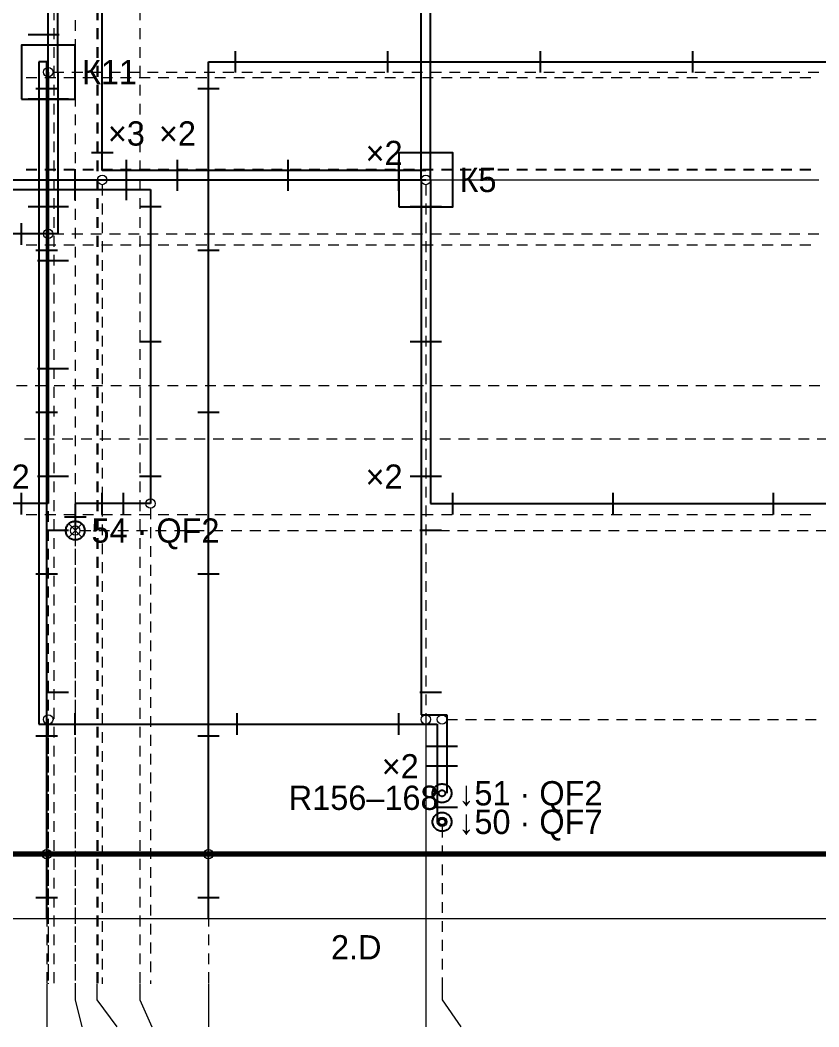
# Paper-space layout '09 Розгортки (продовження)' of a CAD drawing. Header units: millimetres. Extents: x 0 to 841, y 0 to 594.
# Drawn here: x 187.1 to 246.4, y 396.1 to 470.7 of the extents above; entities that cross this region are included whole.
import ezdxf
from ezdxf.enums import TextEntityAlignment as Align

# ---------------------------------------------------------------- set-up
doc = ezdxf.new("R2010")
doc.units = ezdxf.units.MM
doc.linetypes.add('E_CABLE_DASH', pattern=[225, 150, -75])
for name, color, linetype in [('E-ELEV', 7, 'Continuous'), ('M-FIX', 7, 'Continuous'), ('W-BOX', 1, 'Continuous'), ('W-CABLE-LIGHT', 1, 'E_CABLE_DASH'), ('W-CABLE-SOCKET', 1, 'E_CABLE_DASH')]:
    doc.layers.add(name, color=color, linetype=linetype)
doc.styles.add('PLEX_LIGHT', font='IBMPlexSans-Light.ttf')

psp = doc.layouts.new('09 Розгортки (продовження)')

# ---------------------------------------------------------------- linework, layer by layer
at = {"layer": 'E-ELEV', "lineweight": 13, "true_color": 0xd9d3c8}
for p, q in [((189.624, 471.513), (189.624, 470.713)), ((192.824, 471.513), (192.824, 470.713)), ((192.904, 471.513), (192.904, 470.713)), ((196.024, 471.513), (196.024, 470.713)), ((191.224, 470.713), (191.224, 469.913)), ((189.624, 470.113), (189.624, 469.313)), ((192.824, 470.113), (192.824, 469.313)), ((192.904, 470.113), (192.904, 469.313)), ((196.024, 470.113), (196.024, 469.313)), ((191.224, 469.313), (191.224, 468.513)), ((189.624, 468.713), (189.624, 467.913)), ((192.824, 468.713), (192.824, 467.913)), ((192.904, 468.713), (192.904, 467.913)), ((196.024, 468.713), (196.024, 467.913)), ((189.624, 467.313), (189.624, 466.513)), ((191.224, 467.913), (191.224, 467.113)), ((192.824, 467.313), (192.824, 466.513)), ((192.904, 467.313), (192.904, 466.513)), ((196.024, 467.313), (196.024, 466.513)), ((189.574, 466.863), (190.374, 466.863)), ((190.974, 466.863), (191.774, 466.863)), ((192.374, 466.863), (193.174, 466.863)), ((193.774, 466.863), (194.574, 466.863)), ((195.174, 466.863), (195.974, 466.863)), ((196.574, 466.863), (197.374, 466.863)), ((197.974, 466.863), (198.774, 466.863)), ((199.374, 466.863), (200.174, 466.863)), ((200.774, 466.863), (201.574, 466.863)), ((202.174, 466.863), (202.974, 466.863)), ((203.574, 466.863), (204.374, 466.863)), ((204.974, 466.863), (205.774, 466.863)), ((206.374, 466.863), (207.174, 466.863)), ((207.774, 466.863), (208.574, 466.863)), ((209.174, 466.863), (209.974, 466.863)), ((210.574, 466.863), (211.374, 466.863)), ((211.974, 466.863), (212.774, 466.863)), ((213.374, 466.863), (214.174, 466.863)), ((214.774, 466.863), (215.574, 466.863)), ((216.174, 466.863), (216.974, 466.863)), ((217.574, 466.863), (218.374, 466.863)), ((218.974, 466.863), (219.774, 466.863)), ((220.374, 466.863), (221.174, 466.863)), ((221.774, 466.863), (222.574, 466.863)), ((223.174, 466.863), (223.974, 466.863)), ((224.574, 466.863), (225.374, 466.863)), ((225.974, 466.863), (226.774, 466.863)), ((227.374, 466.863), (228.174, 466.863)), ((228.774, 466.863), (229.574, 466.863)), ((230.174, 466.863), (230.974, 466.863)), ((231.574, 466.863), (232.374, 466.863)), ((232.974, 466.863), (233.774, 466.863)), ((234.374, 466.863), (235.174, 466.863)), ((235.774, 466.863), (236.574, 466.863)), ((237.174, 466.863), (237.974, 466.863)), ((238.574, 466.863), (239.374, 466.863)), ((239.974, 466.863), (240.774, 466.863)), ((241.374, 466.863), (242.174, 466.863)), ((242.774, 466.863), (243.574, 466.863)), ((244.174, 466.863), (244.974, 466.863)), ((245.574, 466.863), (246.374, 466.863)), ((187.574, 466.463), (188.374, 466.463)), ((188.974, 466.463), (189.774, 466.463)), ((189.224, 466.513), (189.224, 465.713)), ((189.624, 465.913), (189.624, 465.113)), ((190.374, 466.463), (191.174, 466.463)), ((191.224, 466.513), (191.224, 465.713)), ((191.774, 466.463), (192.574, 466.463)), ((192.824, 465.913), (192.824, 465.113)), ((192.904, 465.913), (192.904, 465.113)), ((193.174, 466.463), (193.974, 466.463)), ((194.574, 466.463), (195.374, 466.463)), ((195.974, 466.463), (196.774, 466.463)), ((196.024, 465.913), (196.024, 465.113)), ((197.374, 466.463), (198.174, 466.463)), ((198.774, 466.463), (199.574, 466.463)), ((200.174, 466.463), (200.974, 466.463)), ((201.574, 466.463), (202.374, 466.463)), ((202.974, 466.463), (203.774, 466.463)), ((204.374, 466.463), (205.174, 466.463)), ((205.774, 466.463), (206.574, 466.463)), ((207.174, 466.463), (207.974, 466.463)), ((208.574, 466.463), (209.374, 466.463)), ((209.974, 466.463), (210.774, 466.463)), ((211.374, 466.463), (212.174, 466.463)), ((212.774, 466.463), (213.574, 466.463)), ((214.174, 466.463), (214.974, 466.463)), ((215.574, 466.463), (216.374, 466.463)), ((216.974, 466.463), (217.774, 466.463)), ((218.374, 466.463), (219.174, 466.463)), ((219.774, 466.463), (220.574, 466.463)), ((221.174, 466.463), (221.974, 466.463)), ((222.574, 466.463), (223.374, 466.463)), ((223.974, 466.463), (224.774, 466.463)), ((225.374, 466.463), (226.174, 466.463)), ((226.774, 466.463), (227.574, 466.463)), ((228.174, 466.463), (228.974, 466.463)), ((229.574, 466.463), (230.374, 466.463)), ((230.974, 466.463), (231.774, 466.463)), ((232.374, 466.463), (233.174, 466.463)), ((233.774, 466.463), (234.574, 466.463)), ((235.174, 466.463), (235.974, 466.463)), ((236.574, 466.463), (237.374, 466.463)), ((237.974, 466.463), (238.774, 466.463)), ((239.374, 466.463), (240.174, 466.463)), ((240.774, 466.463), (241.574, 466.463)), ((242.174, 466.463), (242.974, 466.463)), ((243.574, 466.463), (244.374, 466.463)), ((244.974, 466.463), (245.774, 466.463)), ((189.224, 465.113), (189.224, 464.313)), ((191.224, 465.113), (191.224, 464.313)), ((189.624, 464.513), (189.624, 463.713)), ((192.824, 464.513), (192.824, 463.713)), ((192.904, 464.513), (192.904, 463.713)), ((196.024, 464.513), (196.024, 463.713)), ((189.224, 463.713), (189.224, 462.913)), ((191.224, 463.713), (191.224, 462.913)), ((189.624, 463.113), (189.624, 462.313)), ((192.824, 463.113), (192.824, 462.313)), ((192.904, 463.113), (192.904, 462.313)), ((196.024, 463.113), (196.024, 462.313)), ((189.224, 462.313), (189.224, 461.513)), ((191.224, 462.313), (191.224, 461.513)), ((189.624, 461.713), (189.624, 460.913)), ((192.824, 461.713), (192.824, 460.913)), ((192.904, 461.713), (192.904, 460.913)), ((196.024, 461.713), (196.024, 460.913)), ((189.224, 460.913), (189.224, 460.113)), ((191.224, 460.913), (191.224, 460.113)), ((189.624, 460.313), (189.624, 459.513)), ((192.824, 460.313), (192.824, 459.513)), ((192.904, 460.313), (192.904, 459.513)), ((196.024, 460.313), (196.024, 459.513)), ((187.574, 459.663), (188.374, 459.663)), ((187.574, 459.623), (188.374, 459.623)), ((188.974, 459.663), (189.774, 459.663)), ((188.974, 459.623), (189.774, 459.623)), ((189.224, 459.513), (189.224, 458.713)), ((190.374, 459.663), (191.174, 459.663)), ((190.374, 459.623), (191.174, 459.623)), ((191.224, 459.513), (191.224, 458.713)), ((191.774, 459.663), (192.574, 459.663)), ((191.774, 459.623), (192.574, 459.623)), ((193.174, 459.663), (193.974, 459.663)), ((193.174, 459.623), (193.974, 459.623)), ((194.574, 459.663), (195.374, 459.663)), ((194.574, 459.623), (195.374, 459.623)), ((195.974, 459.663), (196.774, 459.663)), ((195.974, 459.623), (196.774, 459.623)), ((197.374, 459.663), (198.174, 459.663)), ((197.374, 459.623), (198.174, 459.623)), ((198.774, 459.663), (199.574, 459.663)), ((198.774, 459.623), (199.574, 459.623)), ((200.174, 459.663), (200.974, 459.663)), ((200.174, 459.623), (200.974, 459.623)), ((201.574, 459.663), (202.374, 459.663)), ((201.574, 459.623), (202.374, 459.623)), ((202.974, 459.663), (203.774, 459.663)), ((202.974, 459.623), (203.774, 459.623)), ((204.374, 459.663), (205.174, 459.663)), ((204.374, 459.623), (205.174, 459.623)), ((205.774, 459.663), (206.574, 459.663)), ((205.774, 459.623), (206.574, 459.623)), ((207.174, 459.663), (207.974, 459.663)), ((207.174, 459.623), (207.974, 459.623)), ((208.574, 459.663), (209.374, 459.663)), ((208.574, 459.623), (209.374, 459.623)), ((209.974, 459.663), (210.774, 459.663)), ((209.974, 459.623), (210.774, 459.623)), ((211.374, 459.663), (212.174, 459.663)), ((211.374, 459.623), (212.174, 459.623)), ((212.774, 459.663), (213.574, 459.663)), ((212.774, 459.623), (213.574, 459.623)), ((214.174, 459.663), (214.974, 459.663)), ((214.174, 459.623), (214.974, 459.623)), ((215.574, 459.663), (216.374, 459.663)), ((215.574, 459.623), (216.374, 459.623)), ((216.974, 459.663), (217.774, 459.663)), ((216.974, 459.623), (217.774, 459.623)), ((218.374, 459.663), (219.174, 459.663)), ((218.374, 459.623), (219.174, 459.623)), ((219.774, 459.663), (220.574, 459.663)), ((219.774, 459.623), (220.574, 459.623)), ((221.174, 459.663), (221.974, 459.663)), ((221.174, 459.623), (221.974, 459.623)), ((222.574, 459.663), (223.374, 459.663)), ((222.574, 459.623), (223.374, 459.623)), ((223.974, 459.663), (224.774, 459.663)), ((223.974, 459.623), (224.774, 459.623)), ((225.374, 459.663), (226.174, 459.663)), ((225.374, 459.623), (226.174, 459.623)), ((226.774, 459.663), (227.574, 459.663)), ((226.774, 459.623), (227.574, 459.623)), ((228.174, 459.663), (228.974, 459.663)), ((228.174, 459.623), (228.974, 459.623)), ((229.574, 459.663), (230.374, 459.663)), ((229.574, 459.623), (230.374, 459.623)), ((230.974, 459.663), (231.774, 459.663)), ((230.974, 459.623), (231.774, 459.623)), ((232.374, 459.663), (233.174, 459.663)), ((232.374, 459.623), (233.174, 459.623)), ((233.774, 459.663), (234.574, 459.663)), ((233.774, 459.623), (234.574, 459.623)), ((235.174, 459.663), (235.974, 459.663)), ((235.174, 459.623), (235.974, 459.623)), ((236.574, 459.663), (237.374, 459.663)), ((236.574, 459.623), (237.374, 459.623)), ((237.974, 459.663), (238.774, 459.663)), ((237.974, 459.623), (238.774, 459.623)), ((239.374, 459.663), (240.174, 459.663)), ((239.374, 459.623), (240.174, 459.623)), ((240.774, 459.663), (241.574, 459.663)), ((240.774, 459.623), (241.574, 459.623)), ((242.174, 459.663), (242.974, 459.663)), ((242.174, 459.623), (242.974, 459.623)), ((243.574, 459.663), (244.374, 459.663)), ((243.574, 459.623), (244.374, 459.623)), ((244.974, 459.663), (245.774, 459.663)), ((244.974, 459.623), (245.774, 459.623)), ((187.574, 458.863), (188.374, 458.863)), ((188.974, 458.863), (189.774, 458.863)), ((189.624, 458.913), (189.624, 458.113)), ((190.374, 458.863), (191.174, 458.863)), ((191.774, 458.863), (192.574, 458.863)), ((192.824, 458.913), (192.824, 458.113)), ((192.904, 458.913), (192.904, 458.113)), ((193.174, 458.863), (193.974, 458.863)), ((193.224, 458.513), (193.224, 457.713)), ((194.574, 458.863), (195.374, 458.863)), ((195.974, 458.863), (196.774, 458.863)), ((196.024, 458.913), (196.024, 458.113)), ((197.374, 458.863), (198.174, 458.863)), ((198.774, 458.863), (199.574, 458.863)), ((200.174, 458.863), (200.974, 458.863)), ((201.574, 458.863), (202.374, 458.863)), ((202.974, 458.863), (203.774, 458.863)), ((204.374, 458.863), (205.174, 458.863)), ((205.774, 458.863), (206.574, 458.863)), ((207.174, 458.863), (207.974, 458.863)), ((208.574, 458.863), (209.374, 458.863)), ((209.974, 458.863), (210.774, 458.863)), ((211.374, 458.863), (212.174, 458.863)), ((212.774, 458.863), (213.574, 458.863)), ((214.174, 458.863), (214.974, 458.863)), ((215.574, 458.863), (216.374, 458.863)), ((216.974, 458.863), (217.774, 458.863)), ((217.224, 458.513), (217.224, 457.713)), ((217.574, 458.863), (218.374, 458.863)), ((217.574, 458.863), (218.374, 458.863)), ((218.374, 458.863), (219.174, 458.863)), ((218.974, 458.863), (219.774, 458.863)), ((218.974, 458.863), (219.774, 458.863)), ((219.774, 458.863), (220.574, 458.863)), ((220.374, 458.863), (221.174, 458.863)), ((220.374, 458.863), (221.174, 458.863)), ((221.174, 458.863), (221.974, 458.863)), ((221.774, 458.863), (222.574, 458.863)), ((221.774, 458.863), (222.574, 458.863)), ((222.574, 458.863), (223.374, 458.863)), ((223.174, 458.863), (223.974, 458.863)), ((223.174, 458.863), (223.974, 458.863)), ((223.974, 458.863), (224.774, 458.863)), ((224.574, 458.863), (225.374, 458.863)), ((224.574, 458.863), (225.374, 458.863)), ((225.374, 458.863), (226.174, 458.863)), ((225.974, 458.863), (226.774, 458.863)), ((225.974, 458.863), (226.774, 458.863)), ((226.774, 458.863), (227.574, 458.863)), ((227.374, 458.863), (228.174, 458.863)), ((227.374, 458.863), (228.174, 458.863)), ((228.174, 458.863), (228.974, 458.863)), ((228.774, 458.863), (229.574, 458.863)), ((228.774, 458.863), (229.574, 458.863)), ((229.574, 458.863), (230.374, 458.863)), ((230.174, 458.863), (230.974, 458.863)), ((230.174, 458.863), (230.974, 458.863)), ((230.974, 458.863), (231.774, 458.863)), ((231.574, 458.863), (232.374, 458.863)), ((231.574, 458.863), (232.374, 458.863)), ((232.374, 458.863), (233.174, 458.863)), ((232.974, 458.863), (233.774, 458.863)), ((232.974, 458.863), (233.774, 458.863)), ((233.774, 458.863), (234.574, 458.863)), ((234.374, 458.863), (235.174, 458.863)), ((234.374, 458.863), (235.174, 458.863)), ((235.174, 458.863), (235.974, 458.863)), ((235.774, 458.863), (236.574, 458.863)), ((235.774, 458.863), (236.574, 458.863)), ((236.574, 458.863), (237.374, 458.863)), ((237.174, 458.863), (237.974, 458.863)), ((237.174, 458.863), (237.974, 458.863)), ((237.974, 458.863), (238.774, 458.863)), ((238.574, 458.863), (239.374, 458.863)), ((238.574, 458.863), (239.374, 458.863)), ((239.374, 458.863), (240.174, 458.863)), ((239.974, 458.863), (240.774, 458.863)), ((239.974, 458.863), (240.774, 458.863)), ((240.774, 458.863), (241.574, 458.863)), ((241.374, 458.863), (242.174, 458.863)), ((241.374, 458.863), (242.174, 458.863)), ((242.174, 458.863), (242.974, 458.863)), ((242.774, 458.863), (243.574, 458.863)), ((242.774, 458.863), (243.574, 458.863)), ((243.574, 458.863), (244.374, 458.863)), ((244.174, 458.863), (244.974, 458.863)), ((244.174, 458.863), (244.974, 458.863)), ((244.974, 458.863), (245.774, 458.863)), ((245.574, 458.863), (246.374, 458.863)), ((245.574, 458.863), (246.374, 458.863)), ((189.224, 458.113), (189.224, 457.313)), ((191.224, 458.113), (191.224, 457.313)), ((189.624, 457.513), (189.624, 456.713)), ((192.824, 457.513), (192.824, 456.713)), ((192.904, 457.513), (192.904, 456.713)), ((193.224, 457.113), (193.224, 456.313)), ((196.024, 457.513), (196.024, 456.713)), ((217.224, 457.113), (217.224, 456.313)), ((189.224, 456.713), (189.224, 455.913)), ((189.624, 456.113), (189.624, 455.313)), ((191.224, 456.713), (191.224, 455.913)), ((192.824, 456.113), (192.824, 455.313)), ((192.904, 456.113), (192.904, 455.313)), ((196.024, 456.113), (196.024, 455.313)), ((193.224, 455.713), (193.224, 454.913)), ((217.224, 455.713), (217.224, 454.913)), ((189.224, 455.313), (189.224, 454.513)), ((189.574, 454.863), (190.374, 454.863)), ((189.624, 454.713), (189.624, 453.913)), ((190.974, 454.863), (191.774, 454.863)), ((191.224, 455.313), (191.224, 454.513)), ((192.374, 454.863), (193.174, 454.863)), ((192.824, 454.713), (192.824, 453.913)), ((192.904, 454.713), (192.904, 453.913)), ((193.774, 454.863), (194.574, 454.863)), ((195.174, 454.863), (195.974, 454.863)), ((196.024, 454.713), (196.024, 453.913)), ((196.574, 454.863), (197.374, 454.863)), ((197.974, 454.863), (198.774, 454.863)), ((199.374, 454.863), (200.174, 454.863)), ((200.774, 454.863), (201.574, 454.863)), ((202.174, 454.863), (202.974, 454.863)), ((203.574, 454.863), (204.374, 454.863)), ((204.974, 454.863), (205.774, 454.863)), ((206.374, 454.863), (207.174, 454.863)), ((207.774, 454.863), (208.574, 454.863)), ((209.174, 454.863), (209.974, 454.863)), ((210.574, 454.863), (211.374, 454.863)), ((211.974, 454.863), (212.774, 454.863)), ((213.374, 454.863), (214.174, 454.863)), ((214.774, 454.863), (215.574, 454.863)), ((216.174, 454.863), (216.974, 454.863)), ((217.574, 454.863), (218.374, 454.863)), ((218.974, 454.863), (219.774, 454.863)), ((220.374, 454.863), (221.174, 454.863)), ((221.774, 454.863), (222.574, 454.863)), ((223.174, 454.863), (223.974, 454.863)), ((224.574, 454.863), (225.374, 454.863)), ((225.974, 454.863), (226.774, 454.863)), ((227.374, 454.863), (228.174, 454.863)), ((228.774, 454.863), (229.574, 454.863)), ((230.174, 454.863), (230.974, 454.863)), ((231.574, 454.863), (232.374, 454.863)), ((232.974, 454.863), (233.774, 454.863)), ((234.374, 454.863), (235.174, 454.863)), ((235.774, 454.863), (236.574, 454.863)), ((237.174, 454.863), (237.974, 454.863)), ((238.574, 454.863), (239.374, 454.863)), ((239.974, 454.863), (240.774, 454.863)), ((241.374, 454.863), (242.174, 454.863)), ((242.774, 454.863), (243.574, 454.863)), ((244.174, 454.863), (244.974, 454.863)), ((245.574, 454.863), (246.374, 454.863)), ((187.574, 454.063), (188.374, 454.063)), ((188.974, 454.063), (189.774, 454.063)), ((189.224, 453.913), (189.224, 453.113)), ((190.374, 454.063), (191.174, 454.063)), ((191.224, 453.913), (191.224, 453.113)), ((191.774, 454.063), (192.574, 454.063)), ((193.174, 454.063), (193.974, 454.063)), ((193.224, 454.313), (193.224, 453.513)), ((194.574, 454.063), (195.374, 454.063)), ((195.974, 454.063), (196.774, 454.063)), ((197.374, 454.063), (198.174, 454.063)), ((198.774, 454.063), (199.574, 454.063)), ((200.174, 454.063), (200.974, 454.063)), ((201.574, 454.063), (202.374, 454.063)), ((202.974, 454.063), (203.774, 454.063)), ((204.374, 454.063), (205.174, 454.063)), ((205.774, 454.063), (206.574, 454.063)), ((207.174, 454.063), (207.974, 454.063)), ((208.574, 454.063), (209.374, 454.063)), ((209.974, 454.063), (210.774, 454.063)), ((211.374, 454.063), (212.174, 454.063)), ((212.774, 454.063), (213.574, 454.063)), ((214.174, 454.063), (214.974, 454.063)), ((215.574, 454.063), (216.374, 454.063)), ((216.974, 454.063), (217.774, 454.063)), ((217.224, 454.313), (217.224, 453.513)), ((218.374, 454.063), (219.174, 454.063)), ((219.774, 454.063), (220.574, 454.063)), ((221.174, 454.063), (221.974, 454.063)), ((222.574, 454.063), (223.374, 454.063)), ((223.974, 454.063), (224.774, 454.063)), ((225.374, 454.063), (226.174, 454.063)), ((226.774, 454.063), (227.574, 454.063)), ((228.174, 454.063), (228.974, 454.063)), ((229.574, 454.063), (230.374, 454.063)), ((230.974, 454.063), (231.774, 454.063)), ((232.374, 454.063), (233.174, 454.063)), ((233.774, 454.063), (234.574, 454.063)), ((235.174, 454.063), (235.974, 454.063)), ((236.574, 454.063), (237.374, 454.063)), ((237.974, 454.063), (238.774, 454.063)), ((239.374, 454.063), (240.174, 454.063)), ((240.774, 454.063), (241.574, 454.063)), ((242.174, 454.063), (242.974, 454.063)), ((243.574, 454.063), (244.374, 454.063)), ((244.974, 454.063), (245.774, 454.063)), ((189.624, 453.313), (189.624, 452.513)), ((192.824, 453.313), (192.824, 452.513)), ((192.904, 453.313), (192.904, 452.513)), ((196.024, 453.313), (196.024, 452.513)), ((189.224, 452.513), (189.224, 451.713)), ((191.224, 452.513), (191.224, 451.713)), ((193.224, 452.913), (193.224, 452.113)), ((217.224, 452.913), (217.224, 452.113)), ((189.624, 451.913), (189.624, 451.113)), ((192.824, 451.913), (192.824, 451.113)), ((192.904, 451.913), (192.904, 451.113)), ((196.024, 451.913), (196.024, 451.113)), ((189.224, 451.113), (189.224, 450.313)), ((191.224, 451.113), (191.224, 450.313)), ((193.224, 451.513), (193.224, 450.713)), ((217.224, 451.513), (217.224, 450.713)), ((189.624, 450.513), (189.624, 449.713)), ((192.824, 450.513), (192.824, 449.713)), ((192.904, 450.513), (192.904, 449.713)), ((196.024, 450.513), (196.024, 449.713)), ((189.224, 449.713), (189.224, 448.913)), ((191.224, 449.713), (191.224, 448.913)), ((193.224, 450.113), (193.224, 449.313)), ((217.224, 450.113), (217.224, 449.313)), ((189.624, 449.113), (189.624, 448.313)), ((192.824, 449.113), (192.824, 448.313)), ((192.904, 449.113), (192.904, 448.313)), ((193.224, 448.713), (193.224, 447.913)), ((196.024, 449.113), (196.024, 448.313)), ((217.224, 448.713), (217.224, 447.913)), ((189.224, 448.313), (189.224, 447.513)), ((191.224, 448.313), (191.224, 447.513)), ((189.624, 447.713), (189.624, 446.913)), ((192.824, 447.713), (192.824, 446.913)), ((192.904, 447.713), (192.904, 446.913)), ((193.224, 447.313), (193.224, 446.513)), ((196.024, 447.713), (196.024, 446.913)), ((217.224, 447.313), (217.224, 446.513)), ((189.224, 446.913), (189.224, 446.113)), ((191.224, 446.913), (191.224, 446.113)), ((189.624, 446.313), (189.624, 445.513)), ((192.824, 446.313), (192.824, 445.513)), ((192.904, 446.313), (192.904, 445.513)), ((193.224, 445.913), (193.224, 445.113)), ((196.024, 446.313), (196.024, 445.513)), ((217.224, 445.913), (217.224, 445.113)), ((189.224, 445.513), (189.224, 444.713)), ((191.224, 445.513), (191.224, 444.713)), ((189.624, 444.913), (189.624, 444.113)), ((192.824, 444.913), (192.824, 444.113)), ((192.904, 444.913), (192.904, 444.113)), ((193.224, 444.513), (193.224, 443.713)), ((196.024, 444.913), (196.024, 444.113)), ((217.224, 444.513), (217.224, 443.713)), ((186.854, 443.623), (187.654, 443.623)), ((188.254, 443.623), (189.054, 443.623)), ((189.224, 444.113), (189.224, 443.313)), ((189.624, 443.513), (189.624, 442.713)), ((189.654, 443.623), (190.454, 443.623)), ((191.054, 443.623), (191.854, 443.623)), ((191.224, 444.113), (191.224, 443.313)), ((192.454, 443.623), (193.254, 443.623)), ((192.824, 443.513), (192.824, 442.713)), ((192.904, 443.513), (192.904, 442.713)), ((193.854, 443.623), (194.654, 443.623)), ((195.254, 443.623), (196.054, 443.623)), ((196.024, 443.513), (196.024, 442.713)), ((196.654, 443.623), (197.454, 443.623)), ((198.054, 443.623), (198.854, 443.623)), ((199.454, 443.623), (200.254, 443.623)), ((200.854, 443.623), (201.654, 443.623)), ((202.254, 443.623), (203.054, 443.623)), ((203.654, 443.623), (204.454, 443.623)), ((205.054, 443.623), (205.854, 443.623)), ((206.454, 443.623), (207.254, 443.623)), ((207.854, 443.623), (208.654, 443.623)), ((209.254, 443.623), (210.054, 443.623)), ((210.654, 443.623), (211.454, 443.623)), ((212.054, 443.623), (212.854, 443.623)), ((213.454, 443.623), (214.254, 443.623)), ((214.854, 443.623), (215.654, 443.623)), ((216.254, 443.623), (217.054, 443.623)), ((217.654, 443.623), (218.454, 443.623)), ((219.054, 443.623), (219.854, 443.623)), ((220.454, 443.623), (221.254, 443.623)), ((221.854, 443.623), (222.654, 443.623)), ((223.254, 443.623), (224.054, 443.623)), ((224.654, 443.623), (225.454, 443.623)), ((226.054, 443.623), (226.854, 443.623)), ((227.454, 443.623), (228.254, 443.623)), ((228.854, 443.623), (229.654, 443.623)), ((230.254, 443.623), (231.054, 443.623)), ((231.654, 443.623), (232.454, 443.623)), ((233.054, 443.623), (233.854, 443.623)), ((234.454, 443.623), (235.254, 443.623)), ((235.854, 443.623), (236.654, 443.623)), ((237.254, 443.623), (238.054, 443.623)), ((238.654, 443.623), (239.454, 443.623)), ((240.054, 443.623), (240.854, 443.623)), ((241.454, 443.623), (242.254, 443.623)), ((242.854, 443.623), (243.654, 443.623)), ((244.254, 443.623), (245.054, 443.623)), ((245.654, 443.623), (246.454, 443.623)), ((189.224, 442.713), (189.224, 441.913)), ((191.224, 442.713), (191.224, 441.913)), ((193.224, 443.113), (193.224, 442.313)), ((217.224, 443.113), (217.224, 442.313)), ((189.624, 442.113), (189.624, 441.313)), ((192.824, 442.113), (192.824, 441.313)), ((192.904, 442.113), (192.904, 441.313)), ((196.024, 442.113), (196.024, 441.313)), ((189.224, 441.313), (189.224, 440.513)), ((191.224, 441.313), (191.224, 440.513)), ((193.224, 441.713), (193.224, 440.913)), ((217.224, 441.713), (217.224, 440.913)), ((189.624, 440.713), (189.624, 439.913)), ((192.824, 440.713), (192.824, 439.913)), ((192.904, 440.713), (192.904, 439.913)), ((196.024, 440.713), (196.024, 439.913)), ((189.224, 439.913), (189.224, 439.113)), ((191.224, 439.913), (191.224, 439.113)), ((193.224, 440.313), (193.224, 439.513)), ((217.224, 440.313), (217.224, 439.513)), ((187.454, 439.663), (188.254, 439.663)), ((188.854, 439.663), (189.654, 439.663)), ((189.624, 439.313), (189.624, 438.513)), ((190.254, 439.663), (191.054, 439.663)), ((191.654, 439.663), (192.454, 439.663)), ((192.824, 439.313), (192.824, 438.513)), ((192.904, 439.313), (192.904, 438.513)), ((193.054, 439.663), (193.854, 439.663)), ((194.454, 439.663), (195.254, 439.663)), ((195.854, 439.663), (196.654, 439.663)), ((196.024, 439.313), (196.024, 438.513)), ((197.254, 439.663), (198.054, 439.663)), ((198.654, 439.663), (199.454, 439.663)), ((200.054, 439.663), (200.854, 439.663)), ((201.454, 439.663), (202.254, 439.663)), ((202.854, 439.663), (203.654, 439.663)), ((204.254, 439.663), (205.054, 439.663)), ((205.654, 439.663), (206.454, 439.663)), ((207.054, 439.663), (207.854, 439.663)), ((208.454, 439.663), (209.254, 439.663)), ((209.854, 439.663), (210.654, 439.663)), ((211.254, 439.663), (212.054, 439.663)), ((212.654, 439.663), (213.454, 439.663)), ((214.054, 439.663), (214.854, 439.663)), ((215.454, 439.663), (216.254, 439.663)), ((216.854, 439.663), (217.654, 439.663)), ((218.254, 439.663), (219.054, 439.663)), ((219.654, 439.663), (220.454, 439.663)), ((221.054, 439.663), (221.854, 439.663)), ((222.454, 439.663), (223.254, 439.663)), ((223.854, 439.663), (224.654, 439.663)), ((225.254, 439.663), (226.054, 439.663)), ((226.654, 439.663), (227.454, 439.663)), ((228.054, 439.663), (228.854, 439.663)), ((229.454, 439.663), (230.254, 439.663)), ((230.854, 439.663), (231.654, 439.663)), ((232.254, 439.663), (233.054, 439.663)), ((233.654, 439.663), (234.454, 439.663)), ((235.054, 439.663), (235.854, 439.663)), ((236.454, 439.663), (237.254, 439.663)), ((237.854, 439.663), (238.654, 439.663)), ((239.254, 439.663), (240.054, 439.663)), ((240.654, 439.663), (241.454, 439.663)), ((242.054, 439.663), (242.854, 439.663)), ((243.454, 439.663), (244.254, 439.663)), ((244.854, 439.663), (245.654, 439.663)), ((246.254, 439.663), (247.054, 439.663)), ((189.224, 438.513), (189.224, 437.713)), ((191.224, 438.513), (191.224, 437.713)), ((193.224, 438.913), (193.224, 438.113)), ((217.224, 438.913), (217.224, 438.113)), ((189.624, 437.913), (189.624, 437.113)), ((192.824, 437.913), (192.824, 437.113)), ((192.904, 437.913), (192.904, 437.113)), ((193.224, 437.513), (193.224, 436.713)), ((196.024, 437.913), (196.024, 437.113)), ((217.224, 437.513), (217.224, 436.713)), ((189.224, 437.113), (189.224, 436.313)), ((191.224, 437.113), (191.224, 436.313)), ((189.624, 436.513), (189.624, 435.713)), ((192.824, 436.513), (192.824, 435.713)), ((192.904, 436.513), (192.904, 435.713)), ((193.224, 436.113), (193.224, 435.313)), ((196.024, 436.513), (196.024, 435.713)), ((217.224, 436.113), (217.224, 435.313)), ((189.224, 435.713), (189.224, 434.913)), ((191.224, 435.713), (191.224, 434.913)), ((189.624, 435.113), (189.624, 434.313)), ((192.824, 435.113), (192.824, 434.313)), ((192.904, 435.113), (192.904, 434.313)), ((193.224, 434.713), (193.224, 433.913)), ((196.024, 435.113), (196.024, 434.313)), ((196.804, 434.513), (196.804, 433.713)), ((217.224, 434.713), (217.224, 433.913)), ((187.574, 434.063), (188.374, 434.063)), ((188.974, 434.063), (189.774, 434.063)), ((189.224, 434.313), (189.224, 433.513)), ((190.374, 434.063), (191.174, 434.063)), ((191.224, 434.313), (191.224, 433.513)), ((191.774, 434.063), (192.574, 434.063)), ((193.174, 434.063), (193.974, 434.063)), ((194.574, 434.063), (195.374, 434.063)), ((195.974, 434.063), (196.774, 434.063)), ((197.374, 434.063), (198.174, 434.063)), ((198.774, 434.063), (199.574, 434.063)), ((200.174, 434.063), (200.974, 434.063)), ((201.574, 434.063), (202.374, 434.063)), ((202.974, 434.063), (203.774, 434.063)), ((204.374, 434.063), (205.174, 434.063)), ((205.774, 434.063), (206.574, 434.063)), ((207.174, 434.063), (207.974, 434.063)), ((208.574, 434.063), (209.374, 434.063)), ((209.974, 434.063), (210.774, 434.063)), ((211.374, 434.063), (212.174, 434.063)), ((212.774, 434.063), (213.574, 434.063)), ((214.174, 434.063), (214.974, 434.063)), ((215.574, 434.063), (216.374, 434.063)), ((216.974, 434.063), (217.774, 434.063)), ((218.374, 434.063), (219.174, 434.063)), ((219.774, 434.063), (220.574, 434.063)), ((221.174, 434.063), (221.974, 434.063)), ((222.574, 434.063), (223.374, 434.063)), ((223.974, 434.063), (224.774, 434.063)), ((225.374, 434.063), (226.174, 434.063)), ((226.774, 434.063), (227.574, 434.063)), ((228.174, 434.063), (228.974, 434.063)), ((229.574, 434.063), (230.374, 434.063)), ((230.974, 434.063), (231.774, 434.063)), ((232.374, 434.063), (233.174, 434.063)), ((233.774, 434.063), (234.574, 434.063)), ((235.174, 434.063), (235.974, 434.063)), ((236.574, 434.063), (237.374, 434.063)), ((237.974, 434.063), (238.774, 434.063)), ((239.374, 434.063), (240.174, 434.063)), ((240.774, 434.063), (241.574, 434.063)), ((242.174, 434.063), (242.974, 434.063)), ((243.574, 434.063), (244.374, 434.063)), ((244.974, 434.063), (245.774, 434.063)), ((189.624, 433.713), (189.624, 432.913)), ((192.824, 433.713), (192.824, 432.913)), ((192.904, 433.713), (192.904, 432.913)), ((193.224, 433.313), (193.224, 432.513)), ((196.024, 433.713), (196.024, 432.913)), ((196.804, 433.113), (196.804, 432.313)), ((217.224, 433.313), (217.224, 432.513)), ((189.224, 432.913), (189.224, 432.113)), ((189.624, 432.313), (189.624, 431.513)), ((191.224, 432.913), (191.224, 432.113)), ((191.224, 432.513), (191.224, 431.713)), ((191.224, 432.513), (191.224, 431.713)), ((191.574, 432.863), (192.374, 432.863)), ((192.824, 432.313), (192.824, 431.513)), ((192.904, 432.313), (192.904, 431.513)), ((192.974, 432.863), (193.774, 432.863)), ((194.374, 432.863), (195.174, 432.863)), ((195.774, 432.863), (196.574, 432.863)), ((196.024, 432.313), (196.024, 431.513)), ((197.174, 432.863), (197.974, 432.863)), ((198.574, 432.863), (199.374, 432.863)), ((199.974, 432.863), (200.774, 432.863)), ((201.374, 432.863), (202.174, 432.863)), ((202.774, 432.863), (203.574, 432.863)), ((204.174, 432.863), (204.974, 432.863)), ((205.574, 432.863), (206.374, 432.863)), ((206.974, 432.863), (207.774, 432.863)), ((208.374, 432.863), (209.174, 432.863)), ((209.774, 432.863), (210.574, 432.863)), ((211.174, 432.863), (211.974, 432.863)), ((212.574, 432.863), (213.374, 432.863)), ((213.974, 432.863), (214.774, 432.863)), ((215.374, 432.863), (216.174, 432.863)), ((216.774, 432.863), (217.574, 432.863)), ((218.174, 432.863), (218.974, 432.863)), ((219.574, 432.863), (220.374, 432.863)), ((220.974, 432.863), (221.774, 432.863)), ((222.374, 432.863), (223.174, 432.863)), ((223.774, 432.863), (224.574, 432.863)), ((225.174, 432.863), (225.974, 432.863)), ((226.574, 432.863), (227.374, 432.863)), ((227.974, 432.863), (228.774, 432.863)), ((229.374, 432.863), (230.174, 432.863)), ((230.774, 432.863), (231.574, 432.863)), ((232.174, 432.863), (232.974, 432.863)), ((233.574, 432.863), (234.374, 432.863)), ((234.974, 432.863), (235.774, 432.863)), ((236.374, 432.863), (237.174, 432.863)), ((237.774, 432.863), (238.574, 432.863)), ((239.174, 432.863), (239.974, 432.863)), ((240.574, 432.863), (241.374, 432.863)), ((241.974, 432.863), (242.774, 432.863)), ((243.374, 432.863), (244.174, 432.863)), ((244.774, 432.863), (245.574, 432.863)), ((246.174, 432.863), (246.974, 432.863)), ((189.224, 431.513), (189.224, 430.713)), ((191.224, 431.513), (191.224, 430.713)), ((193.224, 431.913), (193.224, 431.113)), ((196.804, 431.713), (196.804, 430.913)), ((217.224, 431.913), (217.224, 431.113)), ((189.624, 430.913), (189.624, 430.113)), ((191.224, 431.113), (191.224, 430.313)), ((191.224, 431.113), (191.224, 430.313)), ((192.824, 430.913), (192.824, 430.113)), ((192.904, 430.913), (192.904, 430.113)), ((196.024, 430.913), (196.024, 430.113)), ((189.224, 430.113), (189.224, 429.313)), ((191.224, 430.113), (191.224, 429.313)), ((193.224, 430.513), (193.224, 429.713)), ((196.804, 430.313), (196.804, 429.513)), ((217.224, 430.513), (217.224, 429.713)), ((189.624, 429.513), (189.624, 428.713)), ((191.224, 429.713), (191.224, 428.913)), ((191.224, 429.713), (191.224, 428.913)), ((192.824, 429.513), (192.824, 428.713)), ((192.904, 429.513), (192.904, 428.713)), ((196.024, 429.513), (196.024, 428.713)), ((189.224, 428.713), (189.224, 427.913)), ((191.224, 428.713), (191.224, 427.913)), ((193.224, 429.113), (193.224, 428.313)), ((196.804, 428.913), (196.804, 428.113)), ((217.224, 429.113), (217.224, 428.313)), ((189.624, 428.113), (189.624, 427.313)), ((191.224, 428.313), (191.224, 427.513)), ((191.224, 428.313), (191.224, 427.513)), ((192.824, 428.113), (192.824, 427.313)), ((192.904, 428.113), (192.904, 427.313)), ((196.024, 428.113), (196.024, 427.313)), ((189.224, 427.313), (189.224, 426.513)), ((191.224, 427.313), (191.224, 426.513)), ((193.224, 427.713), (193.224, 426.913)), ((196.804, 427.513), (196.804, 426.713)), ((217.224, 427.713), (217.224, 426.913)), ((189.624, 426.713), (189.624, 425.913)), ((191.224, 426.913), (191.224, 426.113)), ((191.224, 426.913), (191.224, 426.113)), ((192.824, 426.713), (192.824, 425.913)), ((192.904, 426.713), (192.904, 425.913)), ((193.224, 426.313), (193.224, 425.513)), ((196.024, 426.713), (196.024, 425.913)), ((217.224, 426.313), (217.224, 425.513)), ((189.224, 425.913), (189.224, 425.113)), ((191.224, 425.913), (191.224, 425.113)), ((191.224, 425.513), (191.224, 424.713)), ((191.224, 425.513), (191.224, 424.713)), ((196.804, 426.113), (196.804, 425.313)), ((189.624, 425.313), (189.624, 424.513)), ((192.824, 425.313), (192.824, 424.513)), ((192.904, 425.313), (192.904, 424.513)), ((193.224, 424.913), (193.224, 424.113)), ((196.024, 425.313), (196.024, 424.513)), ((217.224, 424.913), (217.224, 424.113)), ((189.224, 424.513), (189.224, 423.713)), ((191.224, 424.513), (191.224, 423.713)), ((191.224, 424.113), (191.224, 423.313)), ((191.224, 424.113), (191.224, 423.313)), ((196.804, 424.713), (196.804, 423.913)), ((189.624, 423.913), (189.624, 423.113)), ((192.824, 423.913), (192.824, 423.113)), ((192.904, 423.913), (192.904, 423.113)), ((193.224, 423.513), (193.224, 422.713)), ((196.024, 423.913), (196.024, 423.113)), ((196.804, 423.313), (196.804, 422.513)), ((217.224, 423.513), (217.224, 422.713)), ((189.224, 423.113), (189.224, 422.313)), ((191.224, 423.113), (191.224, 422.313)), ((191.224, 422.713), (191.224, 421.913)), ((191.224, 422.713), (191.224, 421.913)), ((189.624, 422.513), (189.624, 421.713)), ((192.824, 422.513), (192.824, 421.713)), ((192.904, 422.513), (192.904, 421.713)), ((193.224, 422.113), (193.224, 421.313)), ((196.024, 422.513), (196.024, 421.713)), ((196.804, 421.913), (196.804, 421.113)), ((217.224, 422.113), (217.224, 421.313)), ((189.224, 421.713), (189.224, 420.913)), ((189.624, 421.113), (189.624, 420.313)), ((191.224, 421.713), (191.224, 420.913)), ((191.224, 421.313), (191.224, 420.513)), ((191.224, 421.313), (191.224, 420.513)), ((192.824, 421.113), (192.824, 420.313)), ((192.904, 421.113), (192.904, 420.313)), ((196.024, 421.113), (196.024, 420.313)), ((189.224, 420.313), (189.224, 419.513)), ((191.224, 420.313), (191.224, 419.513)), ((193.224, 420.713), (193.224, 419.913)), ((196.804, 420.513), (196.804, 419.713)), ((217.224, 420.713), (217.224, 419.913)), ((189.624, 419.713), (189.624, 418.913)), ((191.224, 419.913), (191.224, 419.113)), ((191.224, 419.913), (191.224, 419.113)), ((192.824, 419.713), (192.824, 418.913)), ((192.904, 419.713), (192.904, 418.913)), ((196.024, 419.713), (196.024, 418.913)), ((189.224, 418.913), (189.224, 418.113)), ((191.224, 418.913), (191.224, 418.113)), ((193.224, 419.313), (193.224, 418.513)), ((196.804, 419.113), (196.804, 418.313)), ((217.224, 419.313), (217.224, 418.513)), ((218.774, 418.863), (219.574, 418.863)), ((220.174, 418.863), (220.974, 418.863)), ((221.574, 418.863), (222.374, 418.863)), ((222.974, 418.863), (223.774, 418.863)), ((224.374, 418.863), (225.174, 418.863)), ((225.774, 418.863), (226.574, 418.863)), ((227.174, 418.863), (227.974, 418.863)), ((228.574, 418.863), (229.374, 418.863)), ((229.974, 418.863), (230.774, 418.863)), ((231.374, 418.863), (232.174, 418.863)), ((232.774, 418.863), (233.574, 418.863)), ((234.174, 418.863), (234.974, 418.863)), ((235.574, 418.863), (236.374, 418.863)), ((236.974, 418.863), (237.774, 418.863)), ((238.374, 418.863), (239.174, 418.863)), ((239.774, 418.863), (240.574, 418.863)), ((241.174, 418.863), (241.974, 418.863)), ((242.574, 418.863), (243.374, 418.863)), ((243.974, 418.863), (244.774, 418.863)), ((245.374, 418.863), (246.174, 418.863)), ((189.224, 418.513), (189.224, 417.713)), ((189.624, 418.313), (189.624, 417.513)), ((191.224, 418.513), (191.224, 417.713)), ((191.224, 418.513), (191.224, 417.713)), ((192.824, 418.313), (192.824, 417.513)), ((192.904, 418.313), (192.904, 417.513)), ((196.024, 418.313), (196.024, 417.513)), ((217.224, 418.513), (217.224, 417.713)), ((189.224, 417.513), (189.224, 416.713)), ((191.224, 417.513), (191.224, 416.713)), ((193.224, 417.913), (193.224, 417.113)), ((196.804, 417.713), (196.804, 416.913)), ((217.224, 417.913), (217.224, 417.113)), ((189.224, 417.113), (189.224, 416.313)), ((189.624, 416.913), (189.624, 416.113)), ((191.224, 417.113), (191.224, 416.313)), ((191.224, 417.113), (191.224, 416.313)), ((192.824, 416.913), (192.824, 416.113)), ((192.904, 416.913), (192.904, 416.113)), ((196.024, 416.913), (196.024, 416.113)), ((217.224, 417.113), (217.224, 416.313)), ((189.224, 416.113), (189.224, 415.313)), ((191.224, 416.113), (191.224, 415.313)), ((193.224, 416.513), (193.224, 415.713)), ((196.804, 416.313), (196.804, 415.513)), ((217.224, 416.513), (217.224, 415.713)), ((189.224, 415.713), (189.224, 414.913)), ((189.624, 415.513), (189.624, 414.713)), ((191.224, 415.713), (191.224, 414.913)), ((191.224, 415.713), (191.224, 414.913)), ((192.824, 415.513), (192.824, 414.713)), ((192.904, 415.513), (192.904, 414.713)), ((193.224, 415.113), (193.224, 414.313)), ((196.024, 415.513), (196.024, 414.713)), ((217.224, 415.713), (217.224, 414.913)), ((217.224, 415.113), (217.224, 414.313)), ((189.224, 414.713), (189.224, 413.913)), ((189.224, 414.313), (189.224, 413.513)), ((191.224, 414.713), (191.224, 413.913)), ((191.224, 414.313), (191.224, 413.513)), ((191.224, 414.313), (191.224, 413.513)), ((196.804, 414.913), (196.804, 414.113)), ((217.224, 414.313), (217.224, 413.513)), ((189.624, 414.113), (189.624, 413.313)), ((192.824, 414.113), (192.824, 413.313)), ((192.904, 414.113), (192.904, 413.313)), ((193.224, 413.713), (193.224, 412.913)), ((196.024, 414.113), (196.024, 413.313)), ((217.224, 413.713), (217.224, 412.913)), ((189.224, 413.313), (189.224, 412.513)), ((189.224, 412.913), (189.224, 412.113)), ((191.224, 413.313), (191.224, 412.513)), ((191.224, 412.913), (191.224, 412.113)), ((191.224, 412.913), (191.224, 412.113)), ((196.804, 413.513), (196.804, 412.713)), ((217.224, 412.913), (217.224, 412.113)), ((189.624, 412.713), (189.624, 411.913)), ((192.824, 412.713), (192.824, 411.913)), ((192.904, 412.713), (192.904, 411.913)), ((193.224, 412.313), (193.224, 411.513)), ((196.024, 412.713), (196.024, 411.913)), ((196.804, 412.113), (196.804, 411.313)), ((217.224, 412.313), (217.224, 411.513)), ((189.224, 411.913), (189.224, 411.113)), ((189.224, 411.513), (189.224, 410.713)), ((191.224, 411.913), (191.224, 411.113)), ((191.224, 411.513), (191.224, 410.713)), ((191.224, 411.513), (191.224, 410.713)), ((217.224, 411.513), (217.224, 410.713)), ((189.624, 411.313), (189.624, 410.513)), ((192.824, 411.313), (192.824, 410.513)), ((192.904, 411.313), (192.904, 410.513)), ((193.224, 410.913), (193.224, 410.113)), ((196.024, 411.313), (196.024, 410.513)), ((196.804, 410.713), (196.804, 409.913)), ((217.224, 410.913), (217.224, 410.113)), ((218.424, 410.913), (218.424, 410.113)), ((189.224, 410.513), (189.224, 409.713)), ((189.224, 410.113), (189.224, 409.313)), ((189.624, 409.913), (189.624, 409.113)), ((191.224, 410.513), (191.224, 409.713)), ((191.224, 410.113), (191.224, 409.313)), ((191.224, 410.113), (191.224, 409.313)), ((192.824, 409.913), (192.824, 409.113)), ((192.904, 409.913), (192.904, 409.113)), ((196.024, 409.913), (196.024, 409.113)), ((217.224, 410.113), (217.224, 409.313)), ((189.224, 409.113), (189.224, 408.313)), ((191.224, 409.113), (191.224, 408.313)), ((193.224, 409.513), (193.224, 408.713)), ((196.804, 409.313), (196.804, 408.513)), ((217.224, 409.513), (217.224, 408.713)), ((218.424, 409.513), (218.424, 408.713)), ((189.104, 408.513), (189.104, 407.713)), ((189.224, 408.713), (189.224, 407.913)), ((189.624, 408.513), (189.624, 407.713)), ((191.224, 408.713), (191.224, 407.913)), ((191.224, 408.713), (191.224, 407.913)), ((192.824, 408.513), (192.824, 407.713)), ((192.904, 408.513), (192.904, 407.713)), ((196.024, 408.513), (196.024, 407.713)), ((201.104, 408.513), (201.104, 407.713)), ((217.224, 408.713), (217.224, 407.913)), ((189.224, 407.713), (189.224, 406.913)), ((191.224, 407.713), (191.224, 406.913)), ((193.224, 408.113), (193.224, 407.313)), ((196.804, 407.913), (196.804, 407.113)), ((217.224, 408.113), (217.224, 407.313)), ((218.424, 408.113), (218.424, 407.313)), ((189.104, 407.113), (189.104, 406.313)), ((189.224, 407.313), (189.224, 406.513)), ((189.624, 407.113), (189.624, 406.313)), ((191.224, 407.313), (191.224, 406.513)), ((191.224, 407.313), (191.224, 406.513)), ((192.824, 407.113), (192.824, 406.313)), ((192.904, 407.113), (192.904, 406.313)), ((196.024, 407.113), (196.024, 406.313)), ((201.104, 407.113), (201.104, 406.313)), ((217.224, 407.313), (217.224, 406.513)), ((189.224, 406.313), (189.224, 405.513)), ((191.224, 406.313), (191.224, 405.513)), ((193.224, 406.713), (193.224, 405.913)), ((196.804, 406.513), (196.804, 405.713)), ((217.224, 406.713), (217.224, 405.913)), ((218.424, 406.713), (218.424, 405.913)), ((189.104, 405.713), (189.104, 404.913)), ((189.224, 405.913), (189.224, 405.113)), ((189.624, 405.713), (189.624, 404.913)), ((191.224, 405.913), (191.224, 405.113)), ((191.224, 405.913), (191.224, 405.113)), ((192.824, 405.713), (192.824, 404.913)), ((192.904, 405.713), (192.904, 404.913)), ((196.024, 405.713), (196.024, 404.913)), ((201.104, 405.713), (201.104, 404.913)), ((217.224, 405.913), (217.224, 405.113)), ((189.224, 404.913), (189.224, 404.113)), ((191.224, 404.913), (191.224, 404.113)), ((193.224, 405.313), (193.224, 404.513)), ((196.804, 405.113), (196.804, 404.313)), ((217.224, 405.313), (217.224, 404.513)), ((218.424, 405.313), (218.424, 404.513)), ((189.104, 404.313), (189.104, 403.513)), ((189.224, 404.513), (189.224, 403.713)), ((189.624, 404.313), (189.624, 403.513)), ((191.224, 404.513), (191.224, 403.713)), ((191.224, 404.513), (191.224, 403.713)), ((192.824, 404.313), (192.824, 403.513)), ((192.904, 404.313), (192.904, 403.513)), ((193.224, 403.913), (193.224, 403.113)), ((196.024, 404.313), (196.024, 403.513)), ((201.104, 404.313), (201.104, 403.513)), ((217.224, 404.513), (217.224, 403.713)), ((217.224, 403.913), (217.224, 403.113)), ((218.424, 403.913), (218.424, 403.113)), ((189.224, 403.513), (189.224, 402.713)), ((189.224, 403.113), (189.224, 402.313)), ((191.224, 403.513), (191.224, 402.713)), ((191.224, 403.113), (191.224, 402.313)), ((191.224, 403.113), (191.224, 402.313)), ((196.804, 403.713), (196.804, 402.913)), ((217.224, 403.113), (217.224, 402.313)), ((189.104, 402.913), (189.104, 402.113)), ((189.624, 402.913), (189.624, 402.113)), ((192.824, 402.913), (192.824, 402.113)), ((192.904, 402.913), (192.904, 402.113)), ((193.224, 402.513), (193.224, 401.713)), ((196.024, 402.913), (196.024, 402.113)), ((201.104, 402.913), (201.104, 402.113)), ((217.224, 402.513), (217.224, 401.713)), ((218.424, 402.513), (218.424, 401.713)), ((189.224, 402.113), (189.224, 401.313)), ((189.224, 401.713), (189.224, 400.913)), ((191.224, 402.113), (191.224, 401.313)), ((191.224, 401.713), (191.224, 400.913)), ((191.224, 401.713), (191.224, 400.913)), ((196.804, 402.313), (196.804, 401.513)), ((217.224, 401.713), (217.224, 400.913)), ((189.104, 401.513), (189.104, 400.713)), ((189.624, 401.513), (189.624, 400.713)), ((192.824, 401.513), (192.824, 400.713)), ((192.904, 401.513), (192.904, 400.713)), ((193.224, 401.113), (193.224, 400.313)), ((196.024, 401.513), (196.024, 400.713)), ((196.804, 400.913), (196.804, 400.113)), ((201.104, 401.513), (201.104, 400.713)), ((217.224, 401.113), (217.224, 400.313)), ((218.424, 401.113), (218.424, 400.313)), ((189.224, 400.713), (189.224, 399.913)), ((189.224, 400.313), (189.224, 399.513)), ((191.224, 400.713), (191.224, 399.913)), ((191.224, 400.313), (191.224, 399.513)), ((191.224, 400.313), (191.224, 399.513)), ((217.224, 400.313), (217.224, 399.513)), ((189.104, 400.113), (189.104, 399.313)), ((189.624, 400.113), (189.624, 399.313)), ((192.824, 400.113), (192.824, 399.313)), ((192.904, 400.113), (192.904, 399.313)), ((193.224, 399.713), (193.224, 399.263)), ((196.024, 400.113), (196.024, 399.313)), ((196.804, 399.513), (196.804, 399.263)), ((201.104, 400.113), (201.104, 399.313)), ((217.224, 399.713), (217.224, 399.263)), ((218.424, 399.713), (218.424, 399.263)), ((189.224, 399.313), (189.224, 399.263)), ((191.224, 399.313), (191.224, 399.263))]:
    psp.add_line(p, q, dxfattribs=at)
at = {"layer": 'E-ELEV', "lineweight": 13, "true_color": 0x29251f}
for p, q in [((189.104, 399.263), (189.104, 398.063)), ((191.224, 399.263), (191.224, 398.063)), ((192.824, 399.263), (192.824, 398.063)), ((196.024, 399.263), (196.024, 398.063)), ((201.104, 399.263), (201.104, 398.063)), ((217.224, 399.263), (217.224, 398.063)), ((218.424, 399.263), (218.424, 398.063)), ((189.104, 398.063), (189.104, 396.063)), ((191.224, 398.063), (191.704, 396.063)), ((192.824, 398.063), (194.304, 396.063)), ((196.024, 398.063), (196.904, 396.063)), ((201.104, 398.063), (201.104, 396.063)), ((217.224, 398.063), (217.224, 396.063)), ((218.424, 398.063), (219.824, 396.063))]:
    psp.add_line(p, q, dxfattribs=at)
at = {"layer": 'E-ELEV', "lineweight": 13, "true_color": 0xd9d3c8}
psp.add_lwpolyline([(130.424, 404.063), (130.424, 528.863), (296.904, 528.863), (296.904, 404.063), (130.424, 404.063)], close=True, dxfattribs=at)
at = {"layer": 'E-ELEV', "lineweight": 70, "true_color": 0x29251f}
psp.add_lwpolyline([(135.224, 408.863), (135.224, 516.863), (288.904, 516.863), (288.904, 408.863)], close=True, dxfattribs=at)
at = {"layer": 'E-ELEV', "lineweight": 13, "true_color": 0x9a9288}
for centre in [(189.224, 466.863), (189.224, 466.863), (193.224, 458.863), (217.224, 458.863), (217.224, 458.863), (217.224, 458.863), (189.224, 454.863), (196.804, 434.863), (191.224, 432.863), (191.224, 432.863), (191.224, 432.863), (189.224, 418.863), (217.224, 418.863), (218.424, 418.863), (218.424, 411.263), (189.104, 408.863), (201.104, 408.863)]:
    psp.add_circle(centre, 0.35, dxfattribs=at)
at = {"layer": 'M-FIX', "lineweight": 25, "true_color": 0x29251f}
for p, q in [((190.024, 469.623), (187.724, 469.623)), ((203.104, 466.823), (203.104, 468.423)), ((214.416, 466.823), (214.416, 468.423)), ((225.727, 466.823), (225.727, 468.423)), ((237.038, 466.823), (237.038, 468.423)), ((189.904, 465.623), (188.304, 465.623)), ((201.904, 465.623), (200.304, 465.623)), ((190.724, 464.863), (187.724, 464.863)), ((194.024, 460.863), (192.424, 460.863)), ((218.374, 460.863), (216.074, 460.863)), ((195.014, 457.363), (195.014, 460.363)), ((198.804, 458.063), (198.804, 460.363)), ((207.014, 458.063), (207.014, 460.363)), ((215.224, 458.063), (215.224, 460.363)), ((191.224, 457.363), (191.224, 459.663)), ((190.724, 456.863), (187.724, 456.863)), ((197.584, 456.863), (195.984, 456.863)), ((218.374, 456.863), (216.074, 456.863)), ((187.224, 454.063), (187.224, 455.663)), ((189.904, 453.623), (188.304, 453.623)), ((201.904, 453.623), (200.304, 453.623)), ((190.724, 452.863), (188.424, 452.863)), ((197.584, 446.863), (195.984, 446.863)), ((218.374, 446.863), (216.074, 446.863)), ((190.724, 444.863), (188.424, 444.863)), ((189.904, 441.623), (188.304, 441.623)), ((201.904, 441.623), (200.304, 441.623)), ((190.724, 436.863), (188.424, 436.863)), ((197.584, 436.863), (195.984, 436.863)), ((218.374, 436.863), (216.074, 436.863)), ((187.224, 434.063), (187.224, 435.663)), ((193.224, 434.063), (193.224, 435.663)), ((194.804, 434.063), (194.804, 435.663)), ((219.224, 434.063), (219.224, 435.663)), ((231.118, 434.063), (231.118, 435.663)), ((243.011, 434.063), (243.011, 435.663)), ((192.024, 433.863), (190.424, 433.863)), ((190.724, 432.863), (189.124, 432.863)), ((218.374, 432.863), (216.774, 432.863)), ((189.904, 429.623), (188.304, 429.623)), ((201.904, 429.623), (200.304, 429.623)), ((190.724, 420.863), (189.124, 420.863)), ((218.374, 420.863), (216.774, 420.863)), ((191.224, 417.713), (191.224, 419.313)), ((203.224, 417.713), (203.224, 419.313)), ((215.224, 417.713), (215.224, 419.313)), ((189.904, 417.623), (188.304, 417.623)), ((201.904, 417.623), (200.304, 417.623)), ((219.574, 416.863), (217.274, 416.863)), ((219.574, 415.385), (217.274, 415.385)), ((219.574, 412.324), (217.974, 412.324)), ((189.904, 405.623), (188.304, 405.623)), ((201.904, 405.623), (200.304, 405.623))]:
    psp.add_line(p, q, dxfattribs=at)
at = {"layer": 'W-BOX', "lineweight": 25, "true_color": 0xb3261e}
for points in [[(187.224, 464.863), (191.224, 464.863), (191.224, 468.863), (187.224, 468.863)], [(215.224, 456.863), (219.224, 456.863), (219.224, 460.863), (215.224, 460.863)]]:
    psp.add_lwpolyline(points, close=True, dxfattribs=at)
at = {"layer": 'W-CABLE-LIGHT', "lineweight": 13, "true_color": 0xd4a72c}
for p, q in [((190.734, 432.373), (191.714, 433.353)), ((190.734, 433.353), (191.714, 432.373))]:
    psp.add_line(p, q, dxfattribs=at)
at = {"layer": 'W-CABLE-LIGHT', "lineweight": 25, "true_color": 0xd4a72c}
for points in [[(217.224, 459.563), (193.224, 459.563), (193.224, 505.813), (192.824, 505.813), (192.824, 512.342)], [(217.574, 458.863), (217.574, 507.913), (257.224, 507.913)], [(216.874, 458.863), (216.874, 482.863), (256.904, 482.863), (256.904, 480.863)], [(145.224, 458.863), (217.224, 458.863)], [(216.874, 458.863), (216.874, 419.213), (218.774, 419.213), (218.774, 413.385)], [(217.574, 458.863), (217.574, 434.863), (256.904, 434.863), (256.904, 432.863)], [(145.224, 458.163), (196.804, 458.163), (196.804, 434.863), (191.224, 434.863), (191.224, 432.863)]]:
    psp.add_lwpolyline(points, dxfattribs=at)
at = {"layer": 'W-CABLE-LIGHT', "lineweight": 25, "true_color": 0xa6761d}
psp.add_lwpolyline([(201.104, 404.063), (201.104, 467.623), (296.904, 467.623)], dxfattribs=at)
at = {"layer": 'W-CABLE-LIGHT', "lineweight": 25, "true_color": 0xd4a72c}
for centre, radius in [((191.224, 432.863), 0.7), ((218.424, 413.385), 0.7), ((218.424, 413.385), 0.233)]:
    psp.add_circle(centre, radius, dxfattribs=at)
at = {"layer": 'W-CABLE-SOCKET', "lineweight": 25, "true_color": 0x76b7b2}
for points in [[(189.224, 466.863), (189.224, 505.813), (189.624, 505.813), (189.624, 514.463)], [(189.924, 466.863), (189.924, 506.513), (276.424, 506.513), (276.424, 514.463)], [(189.104, 404.063), (189.104, 467.623), (188.524, 467.623), (188.524, 466.863)], [(189.924, 466.863), (189.924, 454.863), (145.224, 454.863), (145.224, 454.063), (137.624, 454.063)], [(189.224, 466.863), (189.224, 434.863), (145.224, 434.863), (145.224, 434.063), (137.624, 434.063)], [(188.524, 466.863), (188.524, 418.513), (218.074, 418.513), (218.074, 411.263)]]:
    psp.add_lwpolyline(points, dxfattribs=at)
for radius in [0.7, 0.233]:
    psp.add_circle((218.424, 411.263), radius, dxfattribs=at)

# ---------------------------------------------------------------- texts
at = {"layer": 'E-ELEV', "true_color": 0x9a9288, "style": 'PLEX_LIGHT'}
psp.add_text('2.D', height=1.8, dxfattribs=at).set_placement((212.064, 401.963), align=Align.MIDDLE_CENTER)
at = {"layer": 'M-FIX', "true_color": 0x29251f, "style": 'PLEX_LIGHT'}
for s, p in [('×3', (195.014, 462.311)), ('×2', (198.804, 462.311)), ('×2', (214.127, 460.863)), ('×2', (186.477, 436.863)), ('×2', (214.127, 436.863)), ('×2', (215.327, 415.385)), ('R156–168', (212.612, 413.051))]:
    psp.add_text(s, height=1.8, dxfattribs=at).set_placement(p, align=Align.MIDDLE_CENTER)
at = {"layer": 'W-BOX', "true_color": 0xb3261e, "style": 'PLEX_LIGHT'}
for s, p in [('К11', (191.724, 466.863)), ('К5', (219.724, 458.863))]:
    psp.add_text(s, height=1.8, dxfattribs=at).set_placement(p, align=Align.MIDDLE_LEFT)
at = {"layer": 'W-CABLE-LIGHT', "true_color": 0x29251f, "style": 'PLEX_LIGHT'}
for s, p in [('54 · QF2', (192.424, 432.863)), ('↓51 · QF2', (219.624, 413.385))]:
    psp.add_text(s, height=1.8, dxfattribs=at).set_placement(p, align=Align.MIDDLE_LEFT)
at = {"layer": 'W-CABLE-SOCKET', "true_color": 0x29251f, "style": 'PLEX_LIGHT'}
psp.add_text('↓50 · QF7', height=1.8, dxfattribs=at).set_placement((219.624, 411.263), align=Align.MIDDLE_LEFT)

doc.saveas('drawing.dxf')
